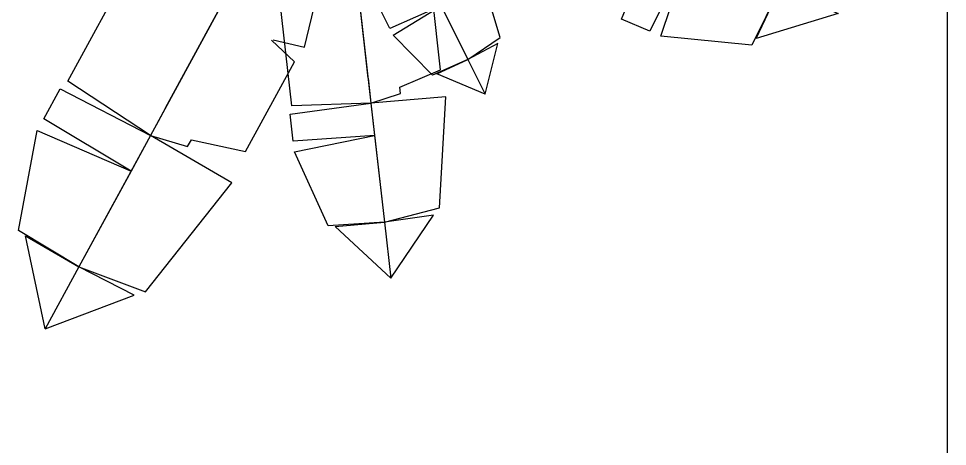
# Model space of a CAD drawing. Header units: inches. Extents: x 105.6 to 147.4, y 36.9 to 62.2.
# Drawn here: x 124.002 to 124.529, y 44.447 to 44.69 of the extents above; entities that cross this region are included whole.
import ezdxf

# ---------------------------------------------------------------- set-up
doc = ezdxf.new("R2010")
doc.units = ezdxf.units.IN
doc.header["$MEASUREMENT"] = 0
doc.layers.add('detalle ventanas', color=2, linetype='Continuous')
doc.layers.add('TREE', color=72, linetype='Continuous')

# ---------------------------------------------------------------- blocks, each defined once
blk = doc.blocks.new('plantita')
at = {"layer": 'TREE'}
for points in [[(72.87557, 68.63052, -0.43558), (72.95697, 68.63834, -0.34674), (72.92528, 68.59561, -0.33036), (72.87557, 68.63052, -0.43558)], [(72.87557, 68.63052, -0.43558), (72.95697, 68.63834, -0.34674), (72.92528, 68.59561, -0.33036), (72.87557, 68.63052, -0.43558)], [(72.92528, 68.59561, -0.33036), (72.96223, 68.64361, -0.33494), (73.04562, 68.61791, -0.28973), (73.00182, 68.54185, -0.27636)], [(72.92528, 68.59561, -0.33036), (72.96223, 68.64361, -0.33494), (73.04562, 68.61791, -0.28973), (73.00182, 68.54185, -0.27636)], [(72.87557, 68.63052, -0.43558), (72.89584, 68.5513, -0.34674), (72.92528, 68.59561, -0.33036), (72.87557, 68.63052, -0.43558)], [(72.87557, 68.63052, -0.43558), (72.89584, 68.5513, -0.34674), (72.92528, 68.59561, -0.33036), (72.87557, 68.63052, -0.43558)], [(73.00182, 68.54185, -0.27636), (73.05519, 68.61119, -0.28298), (73.07911, 68.59439, -0.2661), (73.03052, 68.52169, -0.25611)], [(73.00182, 68.54185, -0.27636), (73.05519, 68.61119, -0.28298), (73.07911, 68.59439, -0.2661), (73.03052, 68.52169, -0.25611)], [(72.92528, 68.59561, -0.33036), (72.89745, 68.5412, -0.33157), (72.98225, 68.45699, -0.2656), (73.03052, 68.52169, -0.25611)], [(72.92528, 68.59561, -0.33036), (72.89745, 68.5412, -0.33157), (72.98225, 68.45699, -0.2656), (73.03052, 68.52169, -0.25611)], [(73.03052, 68.52169, -0.25611), (73.08476, 68.58718, -0.23339), (73.17866, 68.52122, -0.23339), (73.12995, 68.45186, -0.25611)], [(73.03052, 68.52169, -0.25611), (73.08476, 68.58718, -0.23339), (73.17866, 68.52122, -0.23339), (73.12995, 68.45186, -0.25611)], [(72.93375, 68.3306, -0.14074), (72.93594, 68.37901, -0.14441), (73.00238, 68.40043, -0.10824), (73.00858, 68.33049, -0.09754)], [(72.93375, 68.3306, -0.14074), (72.93594, 68.37901, -0.14441), (73.00238, 68.40043, -0.10824), (73.00858, 68.33049, -0.09754)], [(73.00858, 68.33049, -0.09754), (73.01173, 68.40042, -0.10284), (73.03512, 68.40039, -0.08934), (73.03663, 68.33045, -0.08134)], [(73.00858, 68.33049, -0.09754), (73.01173, 68.40042, -0.10284), (73.03512, 68.40039, -0.08934), (73.03663, 68.33045, -0.08134)], [(73.03663, 68.33045, -0.08134), (73.04213, 68.39825, -0.06317), (73.13393, 68.39812, -0.06317), (73.13383, 68.33031, -0.08134)], [(73.03663, 68.33045, -0.08134), (73.04213, 68.39825, -0.06317), (73.13393, 68.39812, -0.06317), (73.13383, 68.33031, -0.08134)], [(72.88515, 68.33067, -0.22492), (72.93491, 68.37314, -0.15385), (72.93375, 68.3306, -0.14074), (72.88515, 68.33067, -0.22492)], [(72.88515, 68.33067, -0.22492), (72.93491, 68.37314, -0.15385), (72.93375, 68.3306, -0.14074), (72.88515, 68.33067, -0.22492)], [(72.88515, 68.33067, -0.22492), (72.93479, 68.28805, -0.15385), (72.93375, 68.3306, -0.14074), (72.88515, 68.33067, -0.22492)], [(72.88515, 68.33067, -0.22492), (72.93479, 68.28805, -0.15385), (72.93375, 68.3306, -0.14074), (72.88515, 68.33067, -0.22492)], [(72.93375, 68.3306, -0.14074), (72.94048, 68.28217, -0.14171), (73.03469, 68.2659, -0.08893), (73.03663, 68.33045, -0.08134)], [(72.93375, 68.3306, -0.14074), (72.94048, 68.28217, -0.14171), (73.03469, 68.2659, -0.08893), (73.03663, 68.33045, -0.08134)], [(73.11282, 68.26103, -0.03434), (73.09842, 68.30695, -0.03798), (73.11353, 68.31242, -0.0287), (73.13096, 68.2676, -0.0232)], [(73.11282, 68.26103, -0.03434), (73.09842, 68.30695, -0.03798), (73.11353, 68.31242, -0.0287), (73.13096, 68.2676, -0.0232)], [(73.06445, 68.2435, -0.06404), (73.05448, 68.27529, -0.06656), (73.09237, 68.30476, -0.0417), (73.11282, 68.26103, -0.03434)], [(73.06445, 68.2435, -0.06404), (73.05448, 68.27529, -0.06656), (73.09237, 68.30476, -0.0417), (73.11282, 68.26103, -0.03434)], [(73.03304, 68.23212, -0.12191), (73.0552, 68.27126, -0.07305), (73.06445, 68.2435, -0.06404), (73.03304, 68.23212, -0.12191)], [(73.03304, 68.23212, -0.12191), (73.0552, 68.27126, -0.07305), (73.06445, 68.2435, -0.06404), (73.03304, 68.23212, -0.12191)], [(73.06445, 68.2435, -0.06404), (73.08019, 68.2138, -0.06471), (73.14488, 68.22544, -0.02842), (73.13096, 68.2676, -0.0232)], [(73.06445, 68.2435, -0.06404), (73.08019, 68.2138, -0.06471), (73.14488, 68.22544, -0.02842), (73.13096, 68.2676, -0.0232)], [(73.03304, 68.23212, -0.12191), (73.07513, 68.21626, -0.07305), (73.06445, 68.2435, -0.06404), (73.03304, 68.23212, -0.12191)], [(73.03304, 68.23212, -0.12191), (73.07513, 68.21626, -0.07305), (73.06445, 68.2435, -0.06404), (73.03304, 68.23212, -0.12191)], [(73.13713, 68.04311, -0.22408), (73.07078, 68.08552, -0.23004), (73.08397, 68.10828, -0.21485), (73.15296, 68.07042, -0.20585)], [(73.13713, 68.04311, -0.22408), (73.07078, 68.08552, -0.23004), (73.08397, 68.10828, -0.21485), (73.15296, 68.07042, -0.20585)], [(73.09494, 67.97027, -0.27268), (73.049, 67.99963, -0.2768), (73.06551, 68.07641, -0.23611), (73.13713, 68.04311, -0.22408)], [(73.09494, 67.97027, -0.27268), (73.049, 67.99963, -0.2768), (73.06551, 68.07641, -0.23611), (73.13713, 68.04311, -0.22408)], [(73.06754, 67.92296, -0.36737), (73.05414, 67.99532, -0.28742), (73.09494, 67.97027, -0.27268), (73.06754, 67.92296, -0.36737)], [(73.06754, 67.92296, -0.36737), (73.05414, 67.99532, -0.28742), (73.09494, 67.97027, -0.27268), (73.06754, 67.92296, -0.36737)]]:
    blk.add_3dface(points, dxfattribs=at)
for points, invisible_edges in [([(73.03052, 68.52169, -0.25611), (73.01731, 68.49114, -0.24737), (73.02283, 68.48726, -0.24737), (73.04157, 68.51393, -0.25611)], 4), ([(73.03052, 68.52169, -0.25611), (73.01731, 68.49114, -0.24737), (73.02283, 68.48726, -0.24737), (73.04157, 68.51393, -0.25611)], 4), ([(73.04157, 68.51393, -0.25611), (73.02283, 68.48726, -0.24737), (73.00765, 68.44215, -0.23514), (73.05262, 68.50617, -0.25611)], 5), ([(73.04157, 68.51393, -0.25611), (73.02283, 68.48726, -0.24737), (73.00765, 68.44215, -0.23514), (73.05262, 68.50617, -0.25611)], 5), ([(73.05262, 68.50617, -0.25611), (73.00765, 68.44215, -0.23514), (73.07946, 68.39171, -0.23514), (73.09997, 68.40918, -0.24213)], 9), ([(73.05262, 68.50617, -0.25611), (73.00765, 68.44215, -0.23514), (73.07946, 68.39171, -0.23514), (73.09997, 68.40918, -0.24213)], 9), ([(73.05262, 68.50617, -0.25611), (73.12995, 68.45186, -0.25611), (73.09997, 68.40918, -0.24213)], 10), ([(73.05262, 68.50617, -0.25611), (73.12995, 68.45186, -0.25611), (73.09997, 68.40918, -0.24213)], 10), ([(73.12928, 68.45233, -0.25604), (73.10005, 68.40787, -0.2468), (73.09087, 68.38183, -0.24336), (73.18709, 68.34675, -0.26555)], 9), ([(73.12928, 68.45233, -0.25604), (73.10005, 68.40787, -0.2468), (73.09087, 68.38183, -0.24336), (73.18709, 68.34675, -0.26555)], 9), ([(73.03663, 68.33045, -0.08134), (73.042, 68.30436, -0.07436), (73.0474, 68.30436, -0.07436), (73.04743, 68.33044, -0.08134)], 4), ([(73.03663, 68.33045, -0.08134), (73.042, 68.30436, -0.07436), (73.0474, 68.30436, -0.07436), (73.04743, 68.33044, -0.08134)], 4), ([(73.04743, 68.33044, -0.08134), (73.0474, 68.30436, -0.07436), (73.05815, 68.26783, -0.06457), (73.05823, 68.33042, -0.08134)], 5), ([(73.04743, 68.33044, -0.08134), (73.0474, 68.30436, -0.07436), (73.05815, 68.26783, -0.06457), (73.05823, 68.33042, -0.08134)], 5), ([(73.05823, 68.33042, -0.08134), (73.05815, 68.26783, -0.06457), (73.12835, 68.26773, -0.06457), (73.13378, 68.28858, -0.07016)], 9), ([(73.05823, 68.33042, -0.08134), (73.05815, 68.26783, -0.06457), (73.12835, 68.26773, -0.06457), (73.13378, 68.28858, -0.07016)], 9), ([(73.05823, 68.33042, -0.08134), (73.13383, 68.33031, -0.08134), (73.13378, 68.28858, -0.07016)], 10), ([(73.05823, 68.33042, -0.08134), (73.13383, 68.33031, -0.08134), (73.13378, 68.28858, -0.07016)], 10)]:
    blk.add_3dface(points, dxfattribs=dict(at, invisible_edges=invisible_edges))

msp = doc.modelspace()

# ---------------------------------------------------------------- linework, layer by layer
at = {"layer": 'detalle ventanas', "color": 5}
msp.add_line((124.52871, 44.33194), (124.52871, 47.83194), dxfattribs=at)

# ---------------------------------------------------------------- block references
at = {"xscale": 0.6599999999999924, "yscale": 0.6599999999999966, "zscale": 0.66, "rotation": 96.50826267560313}
msp.add_blockref('plantita', (174.4731, 1.86011, 0.01036), dxfattribs=at)

doc.saveas('drawing.dxf')
